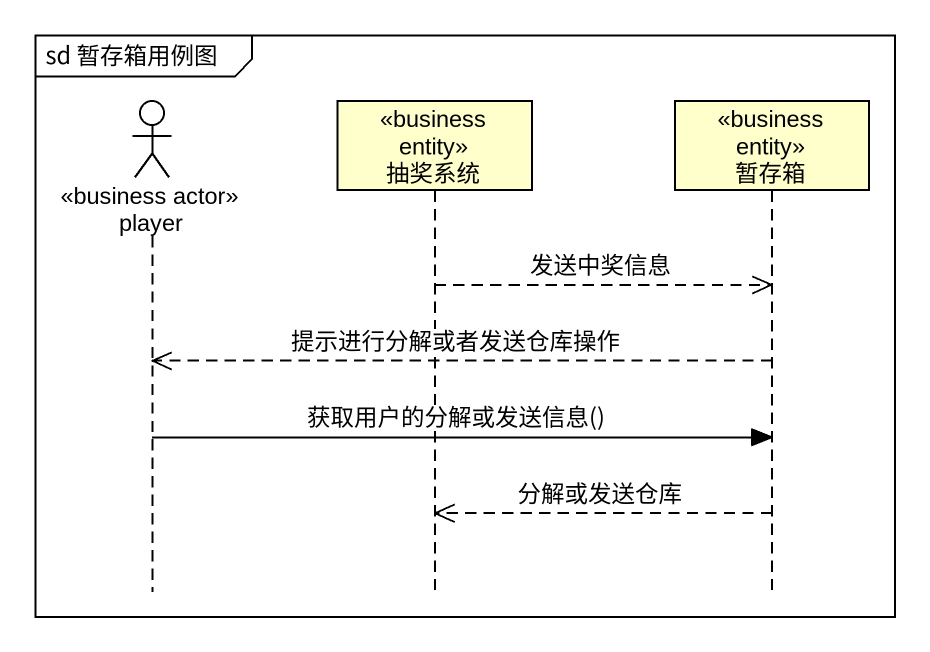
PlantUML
@startuml
mainframe sd 暂存箱用例图
hide footbox
actor player <<business actor>>
participant 抽奖系统 <<business entity>>
participant 暂存箱 <<business entity>>

抽奖系统 -->> 暂存箱 : 发送中奖信息
暂存箱 -->> player : 提示进行分解或者发送仓库操作
player -> 暂存箱 : 获取用户的分解或发送信息()
暂存箱 -->> 抽奖系统 : 分解或发送仓库
@enduml
